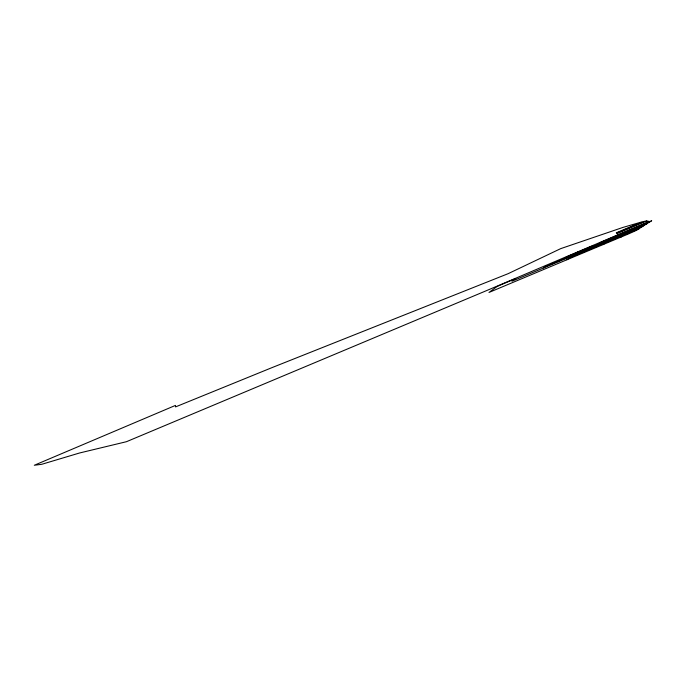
<?xml version="1.0" encoding="UTF-8"?>
<svg xmlns="http://www.w3.org/2000/svg" width="686" height="686" viewBox="0 0 686 686"><rect width="100%" height="100%" fill="white"/><g stroke="black" fill="none" stroke-linecap="round" stroke-linejoin="round"><path stroke-width="1.03" d="M650.259 221.484L636.659 230.256L628.925 233.746L488.981 292.459L496.956 286.594L500.506 284.973L515.743 278.499L511.928 281.226L573.239 255.501L577.586 252.225L575.228 254L595.765 245.494L600.799 242.364L651.7 220.738L651.048 221.141M566.868 259.78L572.098 255.972L591.495 247.852L593.081 246.626M593.09 247.183L609.648 239.954M595.671 245.897L610.712 239.14L609.434 240.117M595.482 246.18L596.005 245.777M597.163 244.893L596.64 245.296L602.119 242.75M597.866 245.176L598.389 244.773M599.024 244.293L599.547 243.899M600.25 244.173L600.773 243.77M602.634 243.17L603.165 242.775M605.026 242.167L605.549 241.772M606.896 240.752L606.184 241.292L611.483 238.882L606.707 240.889M607.41 241.172L607.933 240.769M608.568 240.289L609.091 239.886M558.55 261.658L559.682 260.809M620.907 237.107L623.36 235.255M573.239 255.501L574.962 254.197L545.43 266.597L543.578 267.943M609.794 240.169L615.093 236.293M591.006 247.492L593.793 245.417L566.919 256.753L562.194 259.557M612.366 238.256L626.524 232.305L629.456 230.187M602.994 244.628L605.807 242.612L639.343 228.558M646.744 220.986L644.403 221.329L616.594 233.146L616.285 232.803L642.182 221.801L622.759 227.478L560.711 248.632L508.112 273.688L272.291 367.507L175.547 406.901L175.462 405.409L34.3 465.262L41.769 464.293L79.593 452.983L126.438 441.707L487.352 290.281L649.325 221.458L646.744 220.986L617.023 233.617L618.052 234.749M626.524 232.305L647.027 223.696M628.685 230.745L650.045 221.784L649.651 221.604M596.134 245.219L611.826 238.642M596.734 245.091L606.364 241.146M591.495 247.852L643.091 226.183M569.577 257.816L605.807 242.612"/></g></svg>
